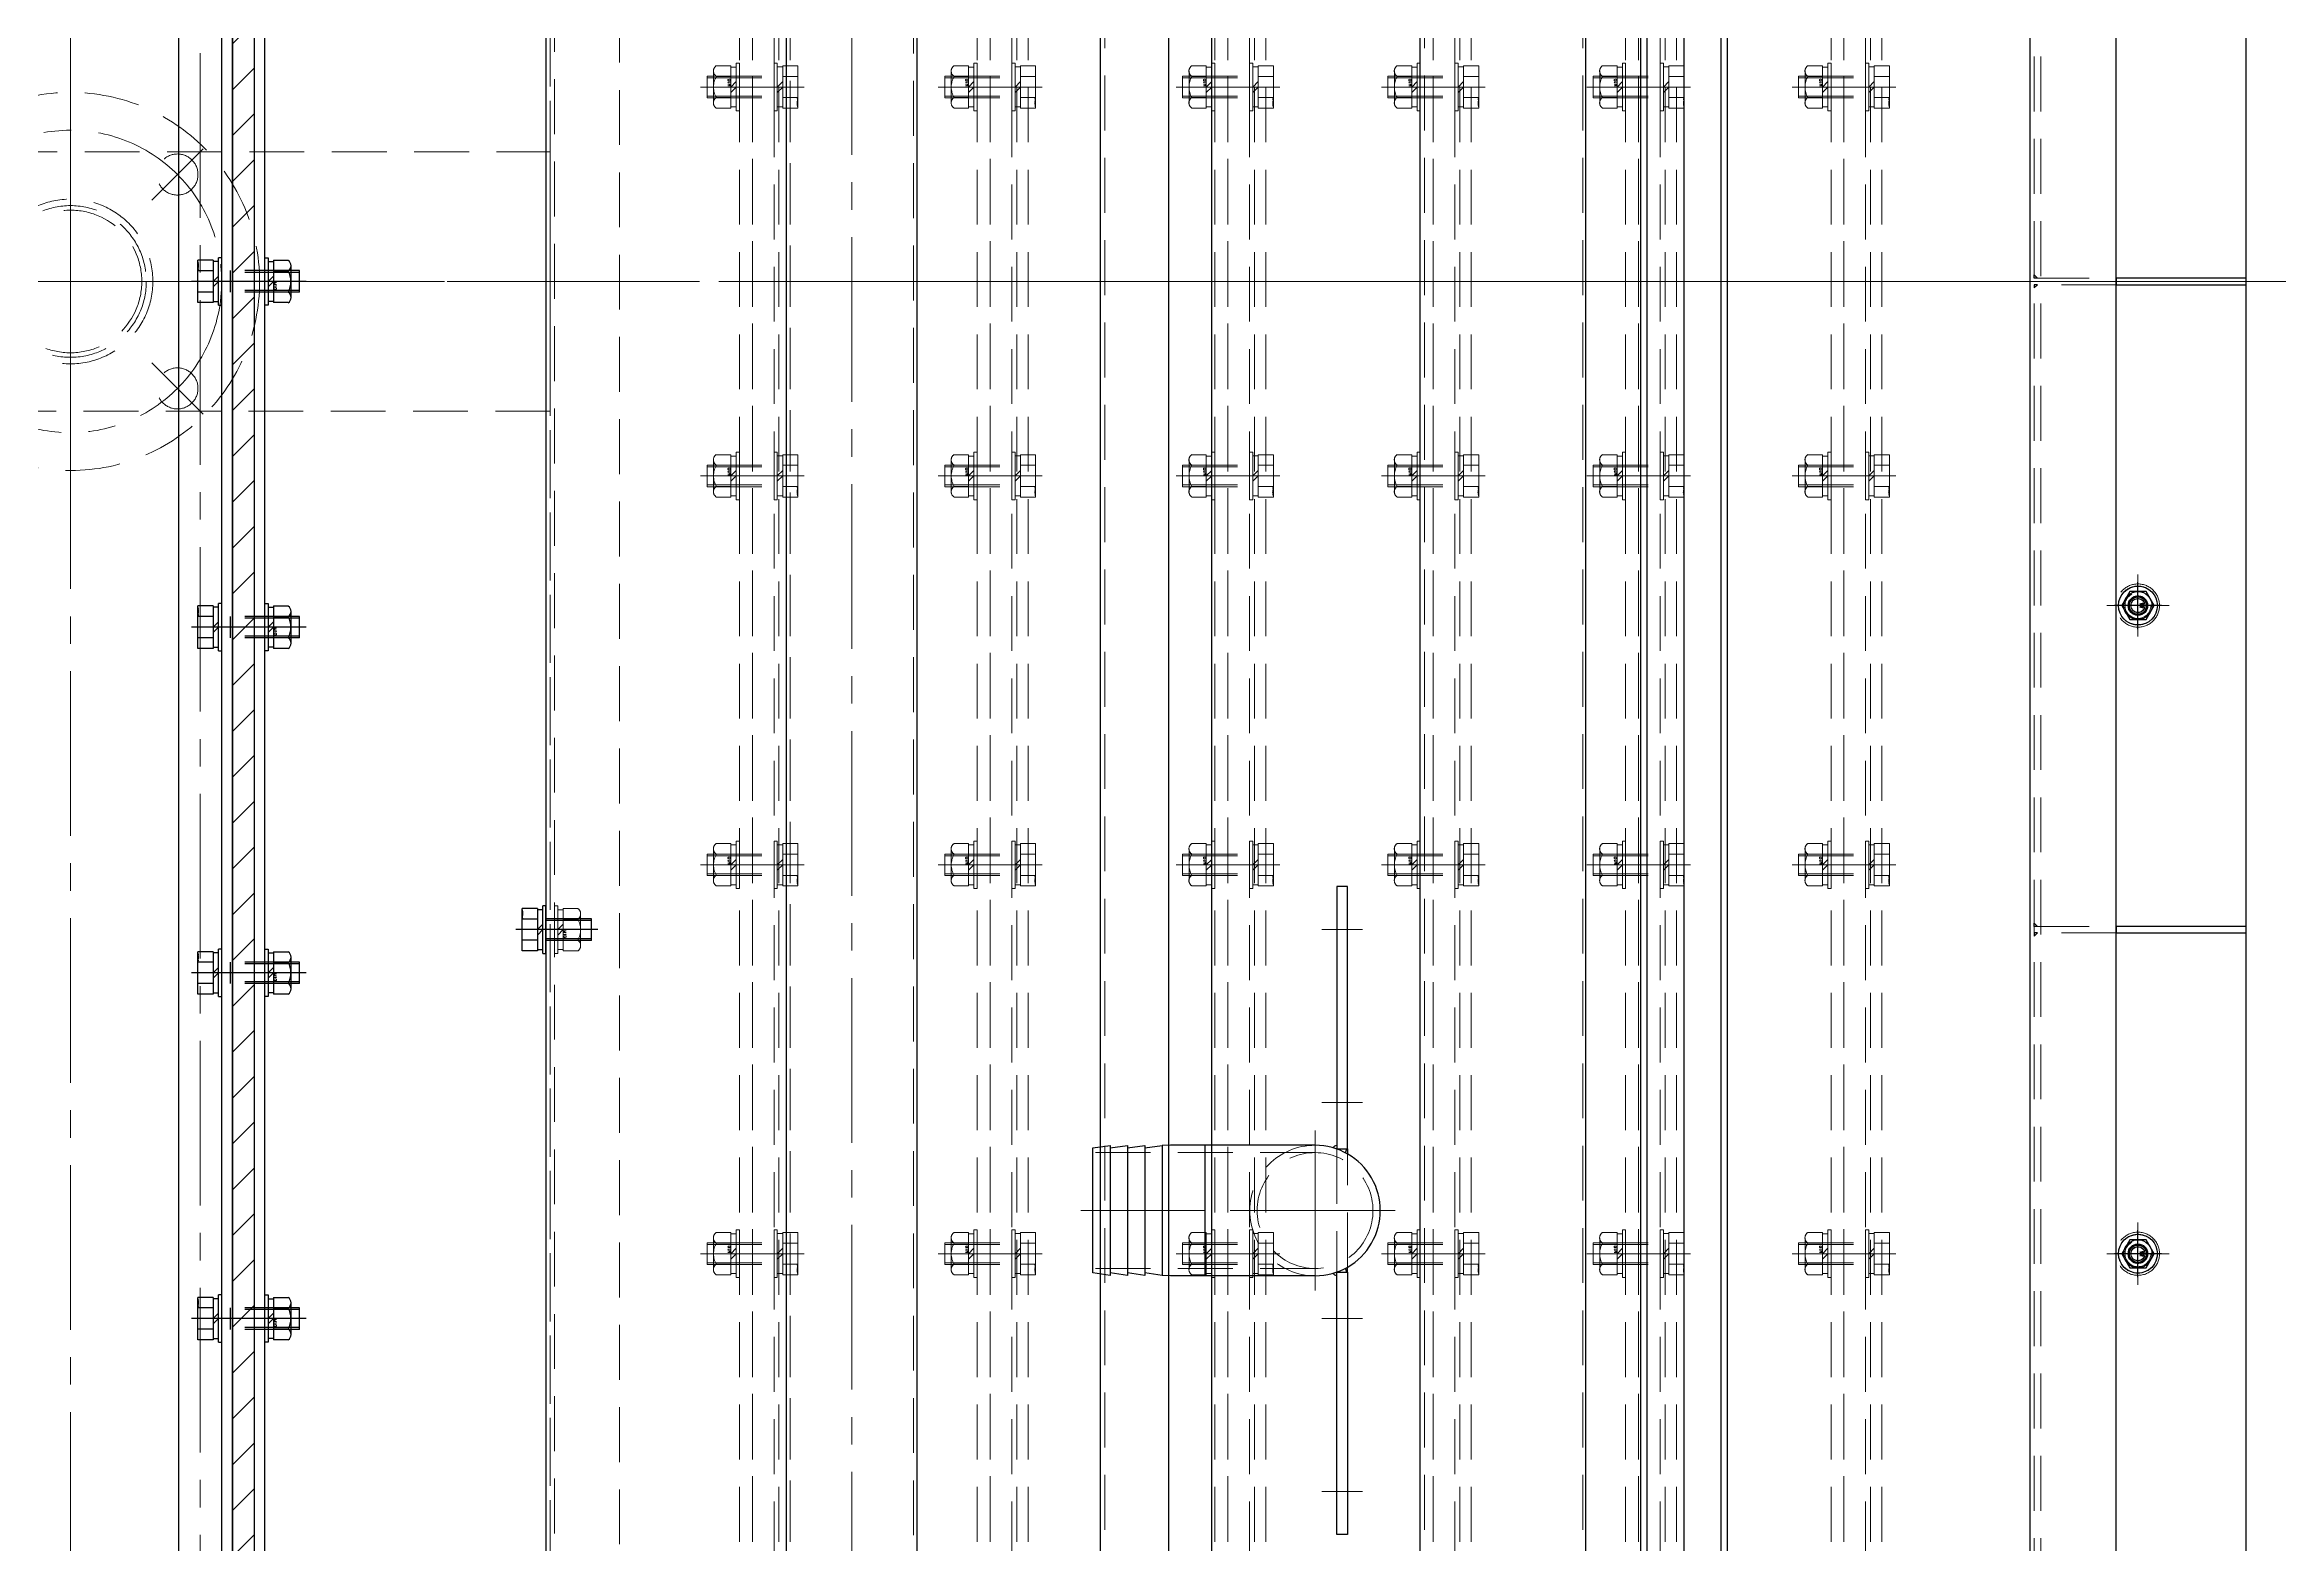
# Model space of a CAD drawing. Header units: millimetres. Extents: x -8731 to 85711, y -14522 to 31379.
# Drawn here: x 75653 to 76686, y 4303 to 4998 of the extents above; entities that cross this region are included whole.
import ezdxf

# ---------------------------------------------------------------- set-up
doc = ezdxf.new("R2010")
doc.units = ezdxf.units.MM
doc.header["$LTSCALE"] = 4
doc.linetypes.add('CENTER2', pattern=[28.575, 19.05, -3.175, 3.175, -3.175])
doc.linetypes.add('HIDDEN', pattern=[9.525, 6.35, -3.175])
doc.layers.add('04_HIDDEN', color=2, linetype='HIDDEN', lineweight=13)
doc.layers.add('05_CENTER', color=4, linetype='CENTER2', lineweight=13)
doc.layers.add('10_DRAFT', color=8, linetype='Continuous', lineweight=0, plot=False)
doc.styles.add('KSS_TXT', font='txt.shx', dxfattribs={"bigfont": 'extfont2.shx'})
doc.styles.add('KSS_TXT_L', font='txt.shx', dxfattribs={"height": 9, "bigfont": 'extfont2.shx'})

# ---------------------------------------------------------------- blocks, each defined once
blk = doc.blocks.new('A$C53D772FE_1_1_1')
at = {"color": 0}
blk.add_line((1030, 998), (1030, -998), dxfattribs=at)
at = {"layer": '04_HIDDEN'}
blk.add_line((1028, 998), (1028, -998), dxfattribs=at)
at = {"layer": '05_CENTER'}
for p, q in [((-44.3, 0), (1070.3, 0)), ((1020.4, -300), (1037.7, -300))]:
    blk.add_line(p, q, dxfattribs=at)
blk = doc.blocks.new('A$C3E9660DC_1_1_1')
at = {"color": 0}
for p, q in [((222, 1030), (222, -1030)), ((254, 1003), (254, -1003))]:
    blk.add_line(p, q, dxfattribs=at)
at = {"color": 3}
blk.add_lwpolyline([(-222, 60), (222, 60), (222, -60), (-222, -60)], close=True, dxfattribs=at)
at = {"color": 0}
blk.add_circle((0, 0), 33, dxfattribs=at)
at = {"layer": '04_HIDDEN'}
blk.add_line((224, 1008), (224, -1008), dxfattribs=at)
for centre, radius in [((0, 0), 87.5), ((49.5, 49.5), 9.5), ((0, 0), 38.1), ((0, 0), 35.1), ((49.5, -49.5), 9.5)]:
    blk.add_circle(centre, radius, dxfattribs=at)
at = {"layer": '05_CENTER'}
for p, q in [((0, -1056.7), (0, 1056.7)), ((0, -97.2), (0, 97.2)), ((37.6, 37.6), (61.4, 61.4)), ((275.9, 0), (-275.9, 0)), ((97.2, 0), (-97.2, 0)), ((37.6, -37.6), (61.4, -61.4)), ((214.3, -300), (231.7, -300))]:
    blk.add_line(p, q, dxfattribs=at)
blk.add_circle((0, 0), 70, dxfattribs=at)
blk = doc.blocks.new('A$C7AFA21F4_1_1_1')
at = {"color": 0}
for p, q in [((-9.8, 11), (9.8, 11)), ((-9.8, 4), (-9.8, 11)), ((-4.9, 4), (-4.9, 11)), ((4.9, 4), (4.9, 11)), ((9.8, 4), (9.8, 11)), ((-11, 1.5), (11, 1.5)), ((-11, 1.5), (-11, 0)), ((-11, 0), (11, 0)), ((9.8, 4), (-9.8, 4)), ((-9.2, 4), (-9.2, 1.5)), ((0, 1.5), (-2.5, 4)), ((0, 4), (2.5, 1.5)), ((9.2, 1.5), (9.2, 4)), ((11, 0), (11, 1.5))]:
    blk.add_line(p, q, dxfattribs=at)
at = {"color": 0, "linetype": 'CENTER2'}
blk.add_line((0, -24), (0, 14), dxfattribs=at)
at = {"color": 0, "linetype": 'HIDDEN'}
for p, q in [((-5, -21), (-5, 0)), ((-4.2, -21), (-4.2, 0)), ((4.2, -21), (4.2, 0)), ((5, -21), (5, 0)), ((-5, -21), (5, -21))]:
    blk.add_line(p, q, dxfattribs=at)
at = {"layer": '10_DRAFT', "style": 'KSS_TXT_L'}
blk.add_text('BT-M10x25L,SW,PW', height=0.3, dxfattribs=at).set_placement((5.1, 10.7))
blk = doc.blocks.new('M10Nza_1_1_1')
at = {"color": 0}
for p, q in [((-9.8, 4), (-9.8, 10.7)), ((-7.3, 12), (7.4, 12)), ((-4.9, 4), (-4.9, 10.7)), ((4.9, 10.7), (4.9, 4)), ((9.8, 10.7), (9.8, 4)), ((-9.8, 4), (9.8, 4)), ((-9.2, 1.5), (-9.2, 4)), ((0, 1.5), (-2.5, 4)), ((0, 4), (2.5, 1.5)), ((9.2, 4), (9.2, 1.5))]:
    blk.add_line(p, q, dxfattribs=at)
at = {"color": 0, "linetype": 'CENTER2'}
blk.add_line((0, 12), (0, 0), dxfattribs=at)
at = {"color": 0}
blk.add_lwpolyline([(-11, 1.5), (11, 1.5), (11, 0), (-11, 0)], close=True, dxfattribs=at)
for centre, radius, start, end in [((-7.3, 9.1), 2.94, 33.626, 146.374), ((0, 2.2), 9.8, 60, 120), ((7.4, 9.1), 2.94, 33.626, 146.374)]:
    blk.add_arc(centre, radius, start, end, dxfattribs=at)
at = {"layer": '10_DRAFT', "style": 'KSS_TXT'}
blk.add_text('M10', height=1.25, dxfattribs=at).set_placement((0.3, 4.1))
blk = doc.blocks.new('A$C020300C3_1')
at = {"xscale": -1}
blk.add_blockref('A$C53D772FE_1_1_1', (1250, 0), dxfattribs=at)
at = {"rotation": 90}
blk.add_blockref('A$C7AFA21F4_1_1_1', (220, -300), dxfattribs=at)
at = {"layer": '04_HIDDEN'}
blk.add_blockref('A$C3E9660DC_1_1_1', (0, 0), dxfattribs=at)
at = {"layer": '04_HIDDEN', "rotation": 270}
blk.add_blockref('M10Nza_1_1_1', (224, -300), dxfattribs=at)
blk = doc.blocks.new('A$C2A2D3C10_1_1_1')
at = {"layer": '05_CENTER'}
blk.add_line((-39.1, 0), (2739.1, 0), dxfattribs=at)
blk = doc.blocks.new('A$C566E2A1C_1_1')
h = blk.add_hatch()
h.set_pattern_fill('_USER', color=3, scale=15, angle=135, pattern_type=0)
h.set_pattern_definition([(135, (-7933.037, 6558.574), (-10.606602, -10.606602), [])])
h.paths.add_polyline_path([(980, -10), (980, 0), (-920, 0), (-920, -10)])
h.paths.add_polyline_path([(-920, -10), (-920, 0), (-950, 0), (-950, -10)])
h.paths.add_polyline_path([(-950, -10), (-950, 0), (-980, 0), (-980, -10)])
at = {"color": 0}
blk.add_lwpolyline([(980, 0), (980, -10), (-980, -10), (-980, 0)], close=True, dxfattribs=at)
at = {"layer": '05_CENTER'}
for p, q in [((-480, 3.9), (-480, -13.5)), ((-320, 3.9), (-320, -13.5)), ((-160, 3.9), (-160, -13.5)), ((0, 3.9), (0, -13.5))]:
    blk.add_line(p, q, dxfattribs=at)
blk = doc.blocks.new('A$C6BE42790_1_1')
at = {"color": 0}
for points in [[(-1001.5, -10), (1001.5, -10), (1003, -8.5), (1003, 8.5), (1001.5, 10), (-1001.5, 10), (-1003, 8.5), (-1003, -8.5)], [(-980, -10), (980, -10), (980, -15), (-980, -15)]]:
    blk.add_lwpolyline(points, close=True, dxfattribs=at)
at = {"layer": '05_CENTER'}
for p, q in [((1020.1, 0), (-1020.1, 0)), ((-480, -20.8), (-480, -4.2)), ((-320, -20.8), (-320, -4.2)), ((-160, -20.8), (-160, -4.2)), ((0, -20.8), (0, -4.2))]:
    blk.add_line(p, q, dxfattribs=at)
at = {"layer": '10_DRAFT'}
blk.add_line((0, -15), (0, 10), dxfattribs=at)
blk = doc.blocks.new('A$C2CEA7AC3_1_1')
at = {"color": 0}
blk.add_lwpolyline([(-980, 0), (-980, -5), (980, -5), (980, 0)], close=True, dxfattribs=at)
at = {"layer": '05_CENTER'}
for p, q in [((-480, -11.8), (-480, 6.7)), ((-320, -11.8), (-320, 6.7)), ((-160, -11.8), (-160, 6.7)), ((0, -11.8), (0, 6.7))]:
    blk.add_line(p, q, dxfattribs=at)
blk = doc.blocks.new('A$C3D81658F_1_1_1')
at = {"color": 0}
for p, q in [((-9.8, 11), (9.8, 11)), ((-9.8, 4), (-9.8, 11)), ((-4.9, 4), (-4.9, 11)), ((4.9, 4), (4.9, 11)), ((9.8, 4), (9.8, 11)), ((-11, 1.5), (11, 1.5)), ((-11, 1.5), (-11, 0)), ((-11, 0), (11, 0)), ((9.8, 4), (-9.8, 4)), ((-9.3, 4), (-9.3, 1.5)), ((0, 1.5), (-2.5, 4)), ((0, 4), (2.5, 1.5)), ((9.2, 1.5), (9.2, 4)), ((11, 0), (11, 1.5))]:
    blk.add_line(p, q, dxfattribs=at)
at = {"color": 0, "linetype": 'CENTER2'}
blk.add_line((0, -39), (0, 14), dxfattribs=at)
at = {"color": 0, "linetype": 'HIDDEN'}
for p, q in [((-5, -36), (-5, 0)), ((5, -36), (5, 0)), ((-5, -4), (5, -4)), ((-4.2, -36), (-4.2, -4)), ((4.2, -36), (4.2, -4)), ((-5, -36), (5, -36))]:
    blk.add_line(p, q, dxfattribs=at)
at = {"layer": '10_DRAFT', "style": 'KSS_TXT_L'}
blk.add_text('BT-M10x40L,SW,PW', height=0.3, dxfattribs=at).set_placement((5.1, 10.7))
blk = doc.blocks.new('A$C3E2D5E31_1_1')
for name, p in [('A$C6BE42790_1_1', (0, 0)), ('A$C3D81658F_1_1_1', (-480, -10)), ('A$C3D81658F_1_1_1', (-320, -10)), ('A$C3D81658F_1_1_1', (-160, -10)), ('A$C3D81658F_1_1_1', (0, -10)), ('A$C2CEA7AC3_1_1', (0, -25))]:
    blk.add_blockref(name, p)
at = {"color": 3}
blk.add_blockref('A$C566E2A1C_1_1', (0, -15), dxfattribs=at)
at = {"rotation": 180}
for p in [(-480, -30), (-320, -30), (-160, -30), (0, -30)]:
    blk.add_blockref('M10Nza_1_1_1', p, dxfattribs=at)
blk = doc.blocks.new('A$C196B25A9_1_1')
blk.add_blockref('A$C3E2D5E31_1_1', (1050, -25))
blk = doc.blocks.new('A$C76D83096_1_1_1')
at = {"color": 0}
for p, q in [((6, 30.2), (1694, 30.2)), ((6, -30.2), (1694, -30.2))]:
    blk.add_line(p, q, dxfattribs=at)
at = {"layer": '04_HIDDEN'}
for p, q in [((3, 28.6), (1697, 28.6)), ((3, -28.6), (1697, -28.6))]:
    blk.add_line(p, q, dxfattribs=at)
at = {"layer": '05_CENTER'}
blk.add_line((-5.8, 0), (1705.7, 0), dxfattribs=at)
blk = doc.blocks.new('A$C31BA7C9D_1_1_1')
at = {"color": 0}
blk.add_line((-30, 50), (1670, 50), dxfattribs=at)
blk.add_lwpolyline([(1670, -50), (1670, -50), (-30, -50), (-30, -50)], dxfattribs=at)
for centre, radius in [((370, 0), 10), ((370, 0), 4.5), ((670, 0), 10), ((670, 0), 4.5)]:
    blk.add_circle(centre, radius, dxfattribs=at)
at = {"layer": '05_CENTER'}
for p, q in [((370, -14.4), (370, 14.4)), ((670, -14.4), (670, 14.4)), ((684.4, 0), (655.6, 0)), ((384.4, 0), (355.6, 0))]:
    blk.add_line(p, q, dxfattribs=at)
at = {"layer": '10_DRAFT'}
blk.add_line((820, 50), (820, -50), dxfattribs=at)
blk = doc.blocks.new('A$C736D5B8A_1_1_1')
at = {"color": 0}
blk.add_line((-117, 10), (1773, 10), dxfattribs=at)
blk.add_lwpolyline([(-117, -50), (1773, -50, 0.414214), (1778, -45), (1778, 50), (-122, 50), (-122, -45, 0.414214)], format="xyb", close=True, dxfattribs=at)
at = {"color": 3}
for points in [[(526.5, 48), (525, 48), (525, 48), (526.5, 46.5)], [(529.5, 48), (531, 48), (531, 48), (529.5, 46.5)], [(826.5, 48), (825, 48), (825, 48), (826.5, 46.5)], [(829.5, 48), (831, 48), (831, 48), (829.5, 46.5)]]:
    blk.add_lwpolyline(points, close=True, dxfattribs=at)
at = {"color": 0}
for points in [[(529.5, 10), (526.5, 10), (526.5, -50), (529.5, -50)], [(829.5, 10), (826.5, 10), (826.5, -50), (829.5, -50)]]:
    blk.add_lwpolyline(points, close=True, dxfattribs=at)
for centre in [(378, 0), (678, 0)]:
    blk.add_circle(centre, 4.5, dxfattribs=at)
at = {"layer": '04_HIDDEN'}
for p, q in [((-122, 48), (1778, 48)), ((526.5, 10), (526.5, 48)), ((529.5, 48), (529.5, 10)), ((826.5, 10), (826.5, 48)), ((829.5, 48), (829.5, 10))]:
    blk.add_line(p, q, dxfattribs=at)
at = {"layer": '05_CENTER'}
for p, q in [((378, -9.3), (378, 9.3)), ((678, -9.3), (678, 9.3)), ((387.3, 0), (368.7, 0)), ((687.3, 0), (668.7, 0))]:
    blk.add_line(p, q, dxfattribs=at)
at = {"layer": '10_DRAFT'}
blk.add_line((828, 50), (828, -50), dxfattribs=at)
blk = doc.blocks.new('8b_1_1_1')
at = {"color": 0, "linetype": 'CENTER2'}
for p, q in [((0, -10.9), (0, 10.9)), ((10.9, 0), (-10.9, 0))]:
    blk.add_line(p, q, dxfattribs=at)
at = {"color": 0}
for p, q in [((-3.8, 6.5), (-7.5, 0)), ((-3.8, 6.5), (-7.5, 0)), ((-7.5, 0), (-3.8, -6.5)), ((-7.5, 0), (-3.8, -6.5)), ((3.8, 6.5), (-3.8, 6.5)), ((3.8, 6.5), (-3.8, 6.5)), ((7.5, 0), (3.8, 6.5)), ((7.5, 0), (3.8, 6.5)), ((3.8, -6.5), (7.5, 0)), ((3.8, -6.5), (7.5, 0)), ((-3.8, -6.5), (3.8, -6.5)), ((-3.8, -6.5), (3.8, -6.5))]:
    blk.add_line(p, q, dxfattribs=at)
for radius in [9, 6.5, 4, 3.25]:
    blk.add_circle((0, 0), radius, dxfattribs=at)
at = {"layer": '10_DRAFT', "style": 'KSS_TXT'}
blk.add_text('M8', height=1, dxfattribs=at).set_placement((0.8, 0.1))
blk = doc.blocks.new('A$C69041DDD_1_1_1')
at = {"color": 0}
for p, q in [((-28, -844.5), (-28, 844.5)), ((120, -844.5), (120, 844.5)), ((196.6, -844.5), (196.6, 844.5)), ((222, -844.5), (222, 844.5)), ((225, -844.5), (225, 844.5)), ((242, -844.5), (242, 844.5))]:
    blk.add_line(p, q, dxfattribs=at)
at = {"color": 3}
for p, q in [((3.6, -844.5), (3.6, 844.5)), ((23.6, -844.5), (23.6, 844.5))]:
    blk.add_line(p, q, dxfattribs=at)
at = {"layer": '04_HIDDEN'}
for p, q in [((-26, -844.5), (-26, 844.5)), ((122, -844.5), (122, 844.5)), ((195.2, -844.5), (195.2, 844.5))]:
    blk.add_line(p, q, dxfattribs=at)
at = {"layer": '10_DRAFT'}
blk.add_line((262, 0), (-30, 0), dxfattribs=at)
blk = doc.blocks.new('A$C5EC12063_1_1')
at = {"color": 0}
blk.add_line((-1955, 17), (145, 17), dxfattribs=at)
blk.add_lwpolyline([(-1955, 20), (145, 20), (145, -15), (140, -20), (-1950, -20), (-1955, -15)], close=True, dxfattribs=at)
blk = doc.blocks.new('A$C48F4429B_1_1')
blk.add_blockref('A$C5EC12063_1_1', (57.5, 220))
at = {"rotation": 90}
blk.add_blockref('A$C69041DDD_1_1_1', (-847.5, -22), dxfattribs=at)
blk = doc.blocks.new('A$C171B1F0E_1_1')
at = {"color": 0}
for p, q in [((-102.8, 29), (-94.8, 30.1)), ((-102.8, -28.9), (-102.8, 29)), ((-94.8, 30.1), (-94.8, -30)), ((-94.8, 29), (-86.8, 30.1)), ((-86.8, 30.1), (-86.8, -30)), ((-86.8, 29), (-78.8, 30.1)), ((-78.8, 30.1), (-78.8, -30)), ((-78.8, 29), (-70.8, 30.1)), ((-66.8, 30.3), (-70.8, 30.1)), ((-70.8, 30.1), (-70.8, -30)), ((0, 30.3), (-66.8, 30.3)), ((-50.8, -30.2), (-50.8, 30.3)), ((15, 28.5), (15, 26.3)), ((-94.8, -30), (-102.8, -28.9)), ((-86.8, -30), (-94.8, -28.9)), ((-78.8, -30), (-86.8, -28.9)), ((-70.8, -30), (-78.8, -28.9)), ((-66.8, -30.2), (-70.8, -30)), ((0, -30.2), (-66.8, -30.2)), ((15, -28.5), (15, -26.3))]:
    blk.add_line(p, q, dxfattribs=at)
for points in [[(10, 28.5), (15, 28.5), (15, 150), (10, 150)], [(10, -28.5), (15, -28.5), (15, -150), (10, -150)]]:
    blk.add_lwpolyline(points, close=True, dxfattribs=at)
blk.add_arc((0, 0), 30.2, 269.9995, 90, dxfattribs=at)
at = {"color": 3}
for centre, radius, start, end in [((10.4, 27.9), 2.28, 101.3016, 150.9359), ((10, 28.5), 4.51, 336.4225, 0), ((10.4, -27.9), 2.28, 209.0641, 258.6984), ((10, -28.5), 4.51, 0, 23.5775)]:
    blk.add_arc(centre, radius, start, end, dxfattribs=at)
at = {"layer": '04_HIDDEN'}
for p, q in [((0, 26.8), (-102.8, 26.8)), ((10, 28.5), (10, -28.5)), ((15, -26.3), (15, 26.3)), ((0, -26.8), (-102.8, -26.8))]:
    blk.add_line(p, q, dxfattribs=at)
blk.add_circle((0, 0), 26.8, dxfattribs=at)
blk.add_arc((0, 0), 30.2, 90, 270, dxfattribs=at)
at = {"layer": '05_CENTER'}
for p, q in [((21.9, 130), (3.1, 130)), ((21.9, 50), (3.1, 50)), ((0, -37), (0, 37)), ((37, 0), (-108.3, 0)), ((-102.8, 0), (-50.8, 0)), ((21.9, -50), (3.1, -50)), ((21.9, -130), (3.1, -130))]:
    blk.add_line(p, q, dxfattribs=at)
blk = doc.blocks.new('A$C5F8F3055_1_1')
for name, p, rotation in [('A$C48F4429B_1_1', (-480, -847.5), 270), ('A$C736D5B8A_1_1_1', (-50, -828), 90), ('A$C76D83096_1_1_1', (-645, -850), 90)]:
    blk.add_blockref(name, p, dxfattribs=dict(rotation=rotation))
for name, p in [('8b_1_1_1', (-50, -150)), ('A$C171B1F0E_1_1', (-430.7, -430)), ('8b_1_1_1', (-50, -450))]:
    blk.add_blockref(name, p)
at = {"layer": '04_HIDDEN', "rotation": 90}
blk.add_blockref('A$C31BA7C9D_1_1_1', (-50, -820), dxfattribs=at)
blk = doc.blocks.new('A$C4A1F29E2_1_1_1')
at = {"color": 0}
blk.add_lwpolyline([(-27.5, 0), (1662.5, 0), (1662.5, 10), (-27.5, 10)], close=True, dxfattribs=at)
at = {"layer": '05_CENTER'}
for p, q in [((367.5, 18.2), (367.5, -8.2)), ((547.5, 18.2), (547.5, -8.2)), ((727.5, 18.2), (727.5, -8.2)), ((907.5, 18.2), (907.5, -8.2))]:
    blk.add_line(p, q, dxfattribs=at)
at = {"layer": '10_DRAFT'}
blk.add_line((817.5, 10), (817.5, 0), dxfattribs=at)
blk = doc.blocks.new('A$C22CC40F8_1_1_1')
at = {"color": 0}
for p, q in [((-97, 50), (-97, 1750)), ((-91, 50), (-91, 1750)), ((-73.5, 50), (-73.5, 1750)), ((13, 50), (13, 1750)), ((19, 50), (19, 1750)), ((36.5, 50), (36.5, 1750)), ((123, 50), (123, 1750)), ((129, 50), (129, 1750)), ((146.5, 50), (146.5, 1750)), ((218, 50), (218, 1750)), ((224, 50), (224, 1750)), ((241.5, 50), (241.5, 1750)), ((313, 50), (313, 1750)), ((319, 50), (319, 1750)), ((336.5, 50), (336.5, 1750)), ((408, 50), (408, 1750)), ((414, 50), (414, 1750)), ((431.5, 50), (431.5, 1750))]:
    blk.add_line(p, q, dxfattribs=at)
blk.add_lwpolyline([(500, -50), (500, 1850), (595, 1850), (600, 1845), (600, -45), (595, -50)], close=True, dxfattribs=at)
for centre in [(550, 750), (550, 450)]:
    blk.add_circle(centre, 6, dxfattribs=at)
at = {"layer": '04_HIDDEN'}
for p, q in [((505, -50), (505, 1850)), ((-78.7, 50), (-78.7, 1750)), ((31.3, 50), (31.3, 1750)), ((141.3, 50), (141.3, 1750)), ((236.3, 50), (236.3, 1750)), ((331.3, 50), (331.3, 1750)), ((426.3, 50), (426.3, 1750))]:
    blk.add_line(p, q, dxfattribs=at)
at = {"layer": '05_CENTER'}
for p, q in [((-102.1, 990), (-85.9, 990)), ((7.9, 990), (24.1, 990)), ((117.9, 990), (134.1, 990)), ((212.9, 990), (229.1, 990)), ((307.9, 990), (324.1, 990)), ((402.9, 990), (419.1, 990)), ((-102.1, 810), (-85.9, 810)), ((7.9, 810), (24.1, 810)), ((117.9, 810), (134.1, 810)), ((212.9, 810), (229.1, 810)), ((307.9, 810), (324.1, 810)), ((402.9, 810), (419.1, 810)), ((550, 740.7), (550, 759.3)), ((559.3, 750), (540.7, 750)), ((-102.1, 630), (-85.9, 630)), ((7.9, 630), (24.1, 630)), ((117.9, 630), (134.1, 630)), ((212.9, 630), (229.1, 630)), ((307.9, 630), (324.1, 630)), ((402.9, 630), (419.1, 630)), ((550, 440.7), (550, 459.3)), ((-102.1, 450), (-85.9, 450)), ((7.9, 450), (24.1, 450)), ((117.9, 450), (134.1, 450)), ((212.9, 450), (229.1, 450)), ((307.9, 450), (324.1, 450)), ((402.9, 450), (419.1, 450)), ((559.3, 450), (540.7, 450))]:
    blk.add_line(p, q, dxfattribs=at)
at = {"layer": '10_DRAFT'}
blk.add_line((600, 900), (-97, 900), dxfattribs=at)
blk = doc.blocks.new('A$C1A3C2C0C_1_1_1')
at = {"color": 0}
for p, q in [((-9.8, 11), (9.8, 11)), ((-9.8, 4), (-9.8, 11)), ((-4.9, 4), (-4.9, 11)), ((4.9, 4), (4.9, 11)), ((9.8, 4), (9.8, 11)), ((-11, 1.5), (11, 1.5)), ((-11, 1.5), (-11, 0)), ((9.8, 4), (-9.8, 4)), ((-9.3, 4), (-9.3, 1.5)), ((0, 1.5), (-2.5, 4)), ((0, 4), (2.5, 1.5)), ((9.2, 1.5), (9.2, 4)), ((11, 0), (11, 1.5)), ((-11, 0), (11, 0))]:
    blk.add_line(p, q, dxfattribs=at)
at = {"color": 0, "linetype": 'CENTER2'}
blk.add_line((0, -34), (0, 14), dxfattribs=at)
at = {"color": 0, "linetype": 'HIDDEN'}
for p, q in [((-5, -31), (-5, 0)), ((-4.2, -31), (-4.2, 0)), ((4.2, -31), (4.2, 0)), ((5, -31), (5, 0)), ((-5, -31), (5, -31))]:
    blk.add_line(p, q, dxfattribs=at)
at = {"layer": '10_DRAFT', "style": 'KSS_TXT_L'}
blk.add_text('BT-M10x35L,SW,PW', height=0.3, dxfattribs=at).set_placement((5.1, 10.7))
blk = doc.blocks.new('A$C63A57C5D_1_1')
blk.add_blockref('A$C22CC40F8_1_1_1', (-600, -900))
at = {"xscale": -1, "rotation": 270}
for p in [(-691, -817.5), (-581, -817.5), (-471, -817.5), (-376, -817.5), (-281, -817.5), (-186, -817.5)]:
    blk.add_blockref('A$C4A1F29E2_1_1_1', p, dxfattribs=at)
for name, p, rotation in [('A$C1A3C2C0C_1_1_1', (-681, 90), 270.0003597847074), ('M10Nza_1_1_1', (-697, 90), 90), ('A$C1A3C2C0C_1_1_1', (-571, 90), 270.0003597847074), ('M10Nza_1_1_1', (-587, 90), 90), ('A$C1A3C2C0C_1_1_1', (-461, 90), 270.0003597847074), ('M10Nza_1_1_1', (-477, 90), 90), ('A$C1A3C2C0C_1_1_1', (-366, 90), 270.0003597847074), ('M10Nza_1_1_1', (-382, 90), 90), ('A$C1A3C2C0C_1_1_1', (-271, 90), 270.0003597847074), ('M10Nza_1_1_1', (-287, 90), 90), ('A$C1A3C2C0C_1_1_1', (-176, 90), 270.0003597847074), ('M10Nza_1_1_1', (-192, 90), 90), ('A$C1A3C2C0C_1_1_1', (-681, -90), 270.0003597847074), ('M10Nza_1_1_1', (-697, -90), 90), ('A$C1A3C2C0C_1_1_1', (-571, -90), 270.0003597847074), ('M10Nza_1_1_1', (-587, -90), 90), ('A$C1A3C2C0C_1_1_1', (-461, -90), 270.0003597847074), ('M10Nza_1_1_1', (-477, -90), 90), ('A$C1A3C2C0C_1_1_1', (-366, -90), 270.0003597847074), ('M10Nza_1_1_1', (-382, -90), 90), ('A$C1A3C2C0C_1_1_1', (-271, -90), 270.0003597847074), ('M10Nza_1_1_1', (-287, -90), 90), ('A$C1A3C2C0C_1_1_1', (-176, -90), 270.0003597847074), ('M10Nza_1_1_1', (-192, -90), 90), ('A$C1A3C2C0C_1_1_1', (-681, -270), 270.0003597847074), ('M10Nza_1_1_1', (-697, -270), 90), ('A$C1A3C2C0C_1_1_1', (-571, -270), 270.0003597847074), ('M10Nza_1_1_1', (-587, -270), 90), ('A$C1A3C2C0C_1_1_1', (-461, -270), 270.0003597847074), ('M10Nza_1_1_1', (-477, -270), 90), ('A$C1A3C2C0C_1_1_1', (-366, -270), 270.0003597847074), ('M10Nza_1_1_1', (-382, -270), 90), ('A$C1A3C2C0C_1_1_1', (-271, -270), 270.0003597847074), ('M10Nza_1_1_1', (-287, -270), 90), ('A$C1A3C2C0C_1_1_1', (-176, -270), 270.0003597847074), ('M10Nza_1_1_1', (-192, -270), 90), ('A$C1A3C2C0C_1_1_1', (-681, -450), 270.0003597847074), ('M10Nza_1_1_1', (-697, -450), 90), ('A$C1A3C2C0C_1_1_1', (-571, -450), 270.0003597847074), ('M10Nza_1_1_1', (-587, -450), 90), ('A$C1A3C2C0C_1_1_1', (-461, -450), 270.0003597847074), ('M10Nza_1_1_1', (-477, -450), 90), ('A$C1A3C2C0C_1_1_1', (-366, -450), 270.0003597847074), ('M10Nza_1_1_1', (-382, -450), 90), ('A$C1A3C2C0C_1_1_1', (-271, -450), 270.0003597847074), ('M10Nza_1_1_1', (-287, -450), 90), ('A$C1A3C2C0C_1_1_1', (-176, -450), 270.0003597847074), ('M10Nza_1_1_1', (-192, -450), 90)]:
    blk.add_blockref(name, p, dxfattribs=dict(rotation=rotation))
at = {"layer": '04_HIDDEN', "xscale": -1, "rotation": 180}
for p in [(-50, -150), (-50, -450)]:
    blk.add_blockref('8b_1_1_1', p, dxfattribs=at)

msp = doc.modelspace()

# ---------------------------------------------------------------- block references
for name, p in [('A$C2A2D3C10_1_1_1', (74314.49939, 4887.90432)), ('A$C020300C3_1', (75664.49939, 4887.90432)), ('A$C5F8F3055_1_1', (76670.9994, 4887.90432))]:
    msp.add_blockref(name, p)
at = {"rotation": 90}
msp.add_blockref('A$C196B25A9_1_1', (75699.49939, 3837.90432), dxfattribs=at)
at = {"layer": '04_HIDDEN'}
msp.add_blockref('A$C63A57C5D_1_1', (76670.9994, 4887.90432), dxfattribs=at)

doc.saveas('drawing.dxf')
